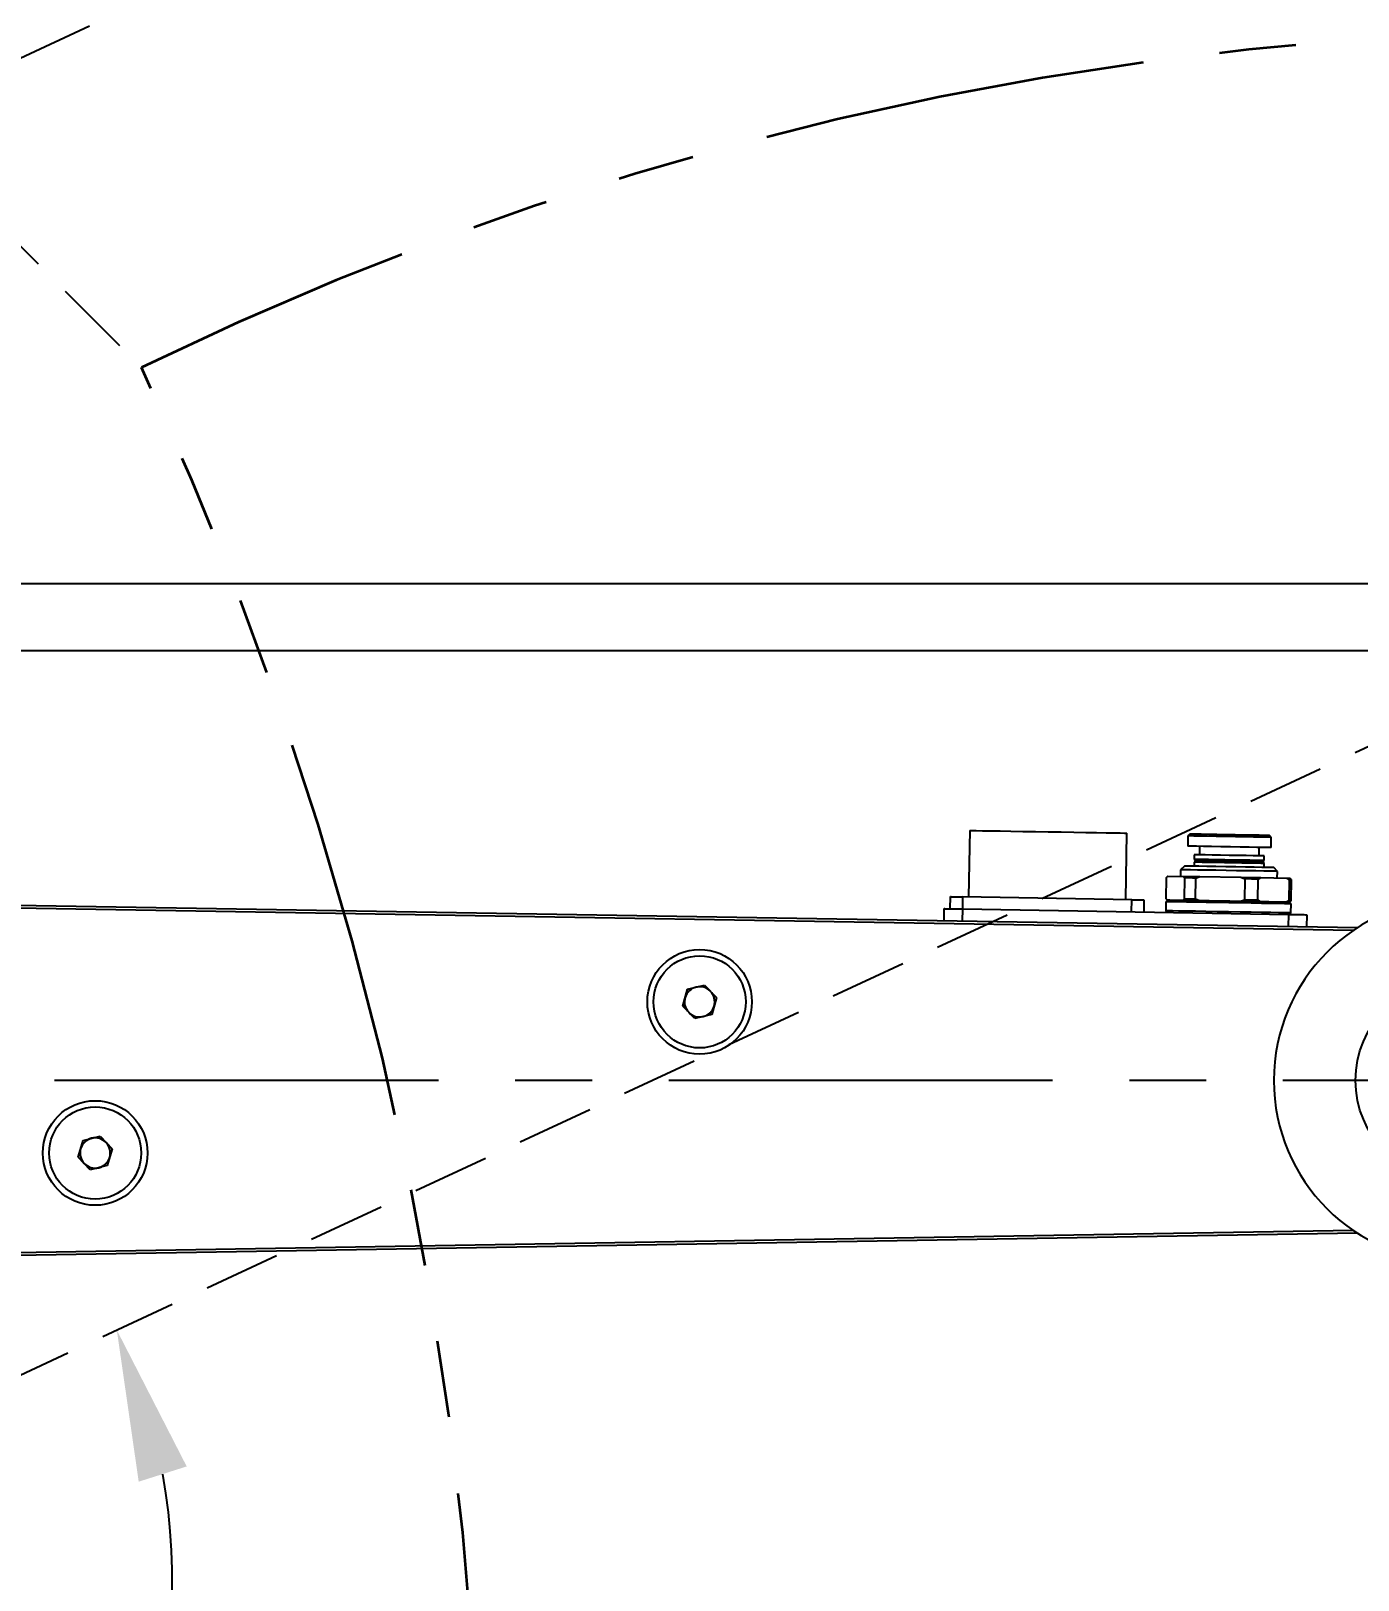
# Model space of a CAD drawing. Header units: millimetres. Extents: x 415 to 2018, y 500 to 823.
# Drawn here: x 997.38 to 1019.34, y 736.26 to 761.88 of the extents above; entities that cross this region are included whole.
import ezdxf

# ---------------------------------------------------------------- set-up
doc = ezdxf.new("R2010")
doc.units = ezdxf.units.MM
doc.header["$PDSIZE"] = -1
for name, pattern in [('CENTER', [10.16, 6.35, -1.27, 1.27, -1.27]), ('HIDDEN', [1.905, 1.27, -0.635]), ('PHANTOM', [12.7, 6.35, -1.27, 1.27, -1.27, 1.27, -1.27])]:
    doc.linetypes.add(name, pattern=pattern)
doc.layers.get('Defpoints').update_dxf_attribs({"lineweight": 18})
doc.dimstyles.new('ISO-25', dxfattribs={"dimtxt": 2.5, "dimasz": 2.5, "dimexe": 1.25, "dimexo": 0.625, "dimtad": 1, "dimtoh": 1, "dimlfac": 10, "dimtxsty": 'Standard', "dimcen": 2.5, "dimadec": 0, "dimazin": 0, "dimtfac": 1, "dimtmove": 0, "dimatfit": 3, "dimfxl": 1, "dimarcsym": 0})

# ---------------------------------------------------------------- blocks, each defined once
blk = doc.blocks.new('*D73')
at = {"color": 0, "lineweight": -2}
for p, q in [((960.945, 745.149), (960.945, 772.892)), ((1020.945, 745.149), (1020.945, 772.892)), ((963.445, 771.642), (1018.445, 771.642))]:
    blk.add_line(p, q, dxfattribs=at)
at = {"color": 0}
for points in [[(963.445, 772.058), (963.445, 771.225), (960.945, 771.642)], [(1018.445, 772.058), (1018.445, 771.225), (1020.945, 771.642)]]:
    blk.add_solid(points, dxfattribs=at)
at = {"layer": 'Defpoints', "color": 0}
for p in [(1020.945, 771.642), (960.945, 744.524), (1020.945, 744.524)]:
    blk.add_point(p, dxfattribs=at)
at = {"color": 0, "insert": (991.386, 773.517), "char_height": 2.5, "attachment_point": 5}
blk.add_mtext('600', dxfattribs=at)
blk = doc.blocks.new('*U23')
at = {"color": 0, "linetype": 'CENTER'}
blk.add_line((38.779, 0), (-26.319, 0), dxfattribs=at)
blk = doc.blocks.new('*D76')
at = {"color": 0, "linetype": 'HIDDEN', "lineweight": -2}
blk.add_arc((929.173, 744.523), 52.195, 326.7446, 357.2558, dxfattribs=at)
at = {"color": 0, "linetype": 'HIDDEN'}
for points in [[(980.892, 742.034), (981.725, 742.014), (981.368, 744.524)], [(973.164, 715.664), (972.478, 716.138), (971.4, 713.844)]]:
    blk.add_solid(points, dxfattribs=at)
at = {"layer": 'Defpoints', "color": 0, "linetype": 'HIDDEN'}
for p in [(959.347, 744.524), (1024.445, 744.524), (936.834, 738.957), (976.856, 723.294), (985.376, 703.69)]:
    blk.add_point(p, dxfattribs=at)
at = {"color": 0, "linetype": 'HIDDEN', "insert": (977.031, 728.974), "char_height": 2.5, "attachment_point": 5, "rotation": 72.0002}
blk.add_mtext('36°', dxfattribs=at)
blk = doc.blocks.new('*D77')
at = {"color": 0, "lineweight": -2}
blk.add_arc((960.945, 689.524), 17.484, 18.1997, 81.8003, dxfattribs=at)
at = {"color": 0}
for points in [[(963.409, 706.413), (963.468, 707.244), (960.945, 707.008)], [(977.958, 695.086), (977.15, 694.883), (978.163, 692.56)]]:
    blk.add_solid(points, dxfattribs=at)
at = {"layer": 'Defpoints', "color": 0}
for p in [(960.945, 748.024), (974.969, 699.964), (1015.109, 699.074), (960.945, 689.524), (960.945, 647.284)]:
    blk.add_point(p, dxfattribs=at)
at = {"color": 0, "insert": (973.388, 704.354), "char_height": 2.5, "attachment_point": 5, "rotation": 320}
blk.add_mtext('80°', dxfattribs=at)
blk = doc.blocks.new('*D79')
at = {"color": 0, "lineweight": -2}
for p, q in [((991.779, 764.579), (1030.592, 782.677)), ((1025.07, 744.524), (1039.05, 744.524))]:
    blk.add_line(p, q, dxfattribs=at)
blk.add_arc((948.771, 744.524), 89.029, 1.60936, 23.39103, dxfattribs=at)
at = {"color": 0}
for points in [[(1030.103, 779.698), (1030.863, 780.039), (1029.459, 782.149)], [(1038.182, 747.03), (1037.348, 747.018), (1037.8, 744.524)]]:
    blk.add_solid(points, dxfattribs=at)
at = {"layer": 'Defpoints', "color": 0}
for p in [(991.213, 764.314), (1036.86, 757.427), (959.347, 744.524), (1024.445, 744.524), (936.834, 738.957)]:
    blk.add_point(p, dxfattribs=at)
at = {"color": 0, "insert": (1036.935, 766.675), "char_height": 2.5, "attachment_point": 5, "rotation": 284.1039}
blk.add_mtext('25°', dxfattribs=at)
blk = doc.blocks.new('*D121')
at = {"color": 1, "lineweight": -3}
blk.add_arc((989.937, 736.262), 9.783, 252.8698, 10.3182, dxfattribs=at)
at = {"color": 1}
for points in [[(999.959, 738.14), (999.165, 737.888), (998.803, 740.396)], [(987.228, 727.292), (986.883, 726.533), (984.78, 727.948)]]:
    blk.add_solid(points, dxfattribs=at)
at = {"layer": 'Defpoints', "color": 0}
for p in [(1044.316, 761.619), (989.937, 736.262), (989.937, 736.262), (996.609, 729.107), (960.945, 689.524)]:
    blk.add_point(p, dxfattribs=at)
at = {"color": 1, "insert": (995.187, 730.348), "char_height": 2.5, "attachment_point": 5, "rotation": 41.594}
blk.add_mtext('147%%d', dxfattribs=at)

msp = doc.modelspace()

# ---------------------------------------------------------------- linework, layer by layer
at = {"linetype": 'HIDDEN'}
for p, q in [((960.9448, 744.5236), (1015.3233, 769.8807)), ((991.2129, 764.3144), (999.2129, 756.3144)), ((989.937, 736.2617), (1044.3155, 761.6188))]:
    msp.add_line(p, q, dxfattribs=at)
at = {"color": 161, "linetype": 'Continuous', "lineweight": 25, "true_color": 0x67adff}
for p, q in [((1024.0874, 752.7343), (970.5874, 752.7343)), ((970.5874, 751.6343), (1024.0874, 751.6343)), ((1012.9125, 748.6582), (1012.8942, 747.5584)), ((1015.4939, 747.5151), (1015.5122, 748.6149)), ((1016.552, 748.5976), (1016.5215, 748.5681)), ((1016.5215, 748.5681), (1016.5187, 748.3981)), ((1016.7137, 748.3949), (1016.7114, 748.2549)), ((1017.7012, 748.2384), (1017.7036, 748.3784)), ((1017.9014, 748.5451), (1017.8719, 748.5756)), ((1017.8985, 748.3751), (1017.9014, 748.5451)), ((1016.4646, 748.069), (1016.4022, 748.0087)), ((1016.6243, 748.1323), (1016.6232, 748.0663)), ((1016.6487, 748.1559), (1016.6243, 748.1323)), ((1016.6264, 748.2563), (1016.6251, 748.1803)), ((1016.6251, 748.1803), (1016.6487, 748.1559)), ((1017.7605, 748.1374), (1017.7849, 748.161)), ((1017.7841, 748.113), (1017.7605, 748.1374)), ((1017.783, 748.047), (1017.7841, 748.113)), ((1017.7849, 748.161), (1017.7862, 748.237)), ((961.0614, 748.0219), (1019.3284, 747.0511)), ((1019.2545, 747.0024), (961.5945, 747.963)), ((1016.1598, 747.529), (1016.1656, 747.8789)), ((1016.1656, 747.8789), (1016.1908, 747.9035)), ((1016.1904, 747.9035), (1016.1796, 747.8931)), ((1016.1904, 747.9035), (1016.1908, 747.9035)), ((1016.1908, 747.9035), (1016.4415, 747.8993)), ((1016.4022, 748.0087), (1016.4004, 747.9)), ((1016.4415, 747.8993), (1016.4658, 747.8739)), ((1016.4658, 747.8739), (1016.46, 747.524)), ((1016.6465, 747.5209), (1016.6523, 747.8708)), ((1016.6523, 747.8708), (1016.7198, 747.8947)), ((1016.7198, 747.8947), (1017.3979, 747.8834)), ((1017.3979, 747.8834), (1017.4646, 747.8573)), ((1017.4646, 747.8573), (1017.4588, 747.5073)), ((1017.6808, 747.5036), (1017.6866, 747.8536)), ((1017.6866, 747.8536), (1017.7293, 747.8779)), ((1017.7293, 747.8779), (1018.1568, 747.8708)), ((1018.002, 747.982), (1017.9417, 748.0444)), ((1018.0002, 747.8734), (1018.002, 747.982)), ((1018.1568, 747.8708), (1018.1986, 747.8451)), ((1018.1986, 747.8451), (1018.1928, 747.4951)), ((1018.1986, 747.8451), (1018.2341, 747.8445)), ((1018.2206, 747.8591), (1018.2101, 747.8699)), ((1018.2341, 747.8445), (1018.2204, 747.8588)), ((1018.2283, 747.4945), (1018.2341, 747.8445)), ((1012.5909, 747.3634), (1012.5943, 747.5634)), ((1012.7942, 747.56), (1012.7909, 747.3601)), ((1015.5939, 747.5134), (1012.7942, 747.56)), ((1012.4876, 747.1651), (1012.4909, 747.3651)), ((1012.7909, 747.3601), (1012.7876, 747.1601)), ((1012.7909, 747.3601), (1018.1902, 747.2701)), ((1015.5905, 747.3134), (1015.5939, 747.5134)), ((1015.7938, 747.5101), (1015.7905, 747.3101)), ((1016.1584, 747.479), (1016.1559, 747.329)), ((1016.1559, 747.329), (1016.1804, 747.3036)), ((1016.1838, 747.5036), (1016.1584, 747.479)), ((1016.1842, 747.5036), (1016.1598, 747.529)), ((1016.1733, 747.5144), (1016.1838, 747.5036)), ((1016.1842, 747.5036), (1016.1838, 747.5036)), ((1016.46, 747.524), (1016.4348, 747.4994)), ((1016.7132, 747.4948), (1016.6465, 747.5209)), ((1017.4588, 747.5073), (1017.3913, 747.4835)), ((1017.7226, 747.4779), (1017.6808, 747.5036)), ((1018.1928, 747.4951), (1018.1501, 747.4708)), ((1018.1928, 747.4951), (1018.2283, 747.4945)), ((1018.2035, 747.4699), (1018.2143, 747.4804)), ((1018.2281, 747.4445), (1018.2035, 747.4699)), ((1018.2141, 747.4806), (1018.2283, 747.4945)), ((1018.2256, 747.2945), (1018.2281, 747.4445)), ((1018.1868, 747.0701), (1018.1902, 747.2701)), ((1018.2002, 747.27), (1018.2256, 747.2945)), ((1018.4901, 747.2651), (1018.4868, 747.0651)), ((1008.1645, 745.7547), (1008.2447, 746.032)), ((1008.2447, 746.032), (1008.525, 746.1012)), ((1008.525, 746.1012), (1008.725, 745.893)), ((1008.725, 745.893), (1008.6448, 745.6157)), ((1008.3646, 745.5465), (1008.1645, 745.7547)), ((1008.6448, 745.6157), (1008.3646, 745.5465)), ((998.1645, 743.2547), (998.2447, 743.532)), ((998.2447, 743.532), (998.525, 743.6012)), ((998.525, 743.6012), (998.7251, 743.393)), ((998.3646, 743.0465), (998.1645, 743.2547)), ((998.7251, 743.393), (998.6448, 743.1157)), ((998.6448, 743.1157), (998.3646, 743.0465)), ((964.5992, 741.1347), (1019.2545, 742.0453)), ((1019.3284, 741.9966), (964.6015, 741.0848))]:
    msp.add_line(p, q, dxfattribs=at)
at = {"color": 161, "linetype": 'Continuous', "lineweight": 25, "true_color": 0x67adff, "flags": 128}
for points in [[(1012.9125, 748.6582), (1012.917, 748.6582), (1012.9523, 748.6576), (1013.022, 748.6564), (1013.1242, 748.6547), (1013.2561, 748.6525), (1013.414, 748.6499), (1013.5937, 748.6469), (1013.7903, 748.6436), (1013.9984, 748.6401), (1014.2124, 748.6366)], [(1014.2124, 748.6366), (1014.4263, 748.633), (1014.6344, 748.6295), (1014.831, 748.6263), (1015.0107, 748.6233), (1015.1687, 748.6206), (1015.3005, 748.6184), (1015.4027, 748.6167), (1015.4724, 748.6156), (1015.5077, 748.615), (1015.5122, 748.6149)], [(1017.4531, 748.5826), (1017.305, 748.585), (1017.1518, 748.5876), (1017.0019, 748.5901), (1016.8633, 748.5924), (1016.7435, 748.5944), (1016.6489, 748.596), (1016.5847, 748.597), (1016.5543, 748.5976), (1016.552, 748.5976)], [(1017.8719, 748.5756), (1017.8715, 748.5756), (1017.8487, 748.576), (1017.7916, 748.5769), (1017.7032, 748.5784), (1017.5883, 748.5803), (1017.4531, 748.5826)], [(1017.8985, 748.3751), (1017.8908, 748.3753), (1017.8488, 748.376), (1017.7722, 748.3772), (1017.6652, 748.379), (1017.5336, 748.3812), (1017.3845, 748.3837), (1017.2259, 748.3863), (1017.0664, 748.389), (1016.9146, 748.3915), (1016.7786, 748.3938), (1016.6657, 748.3957), (1016.5822, 748.3971), (1016.5324, 748.3979), (1016.5187, 748.3981)], [(1017.4636, 748.5524), (1017.3087, 748.555), (1017.1486, 748.5576), (1016.9918, 748.5603), (1016.8469, 748.5627), (1016.7217, 748.5648), (1016.6228, 748.5664), (1016.5557, 748.5675), (1016.5239, 748.5681), (1016.5215, 748.5681)], [(1017.9014, 748.5451), (1017.901, 748.5451), (1017.8771, 748.5455), (1017.8174, 748.5465), (1017.725, 748.548), (1017.6049, 748.55), (1017.4636, 748.5524)], [(1017.4731, 748.0522), (1017.3133, 748.0548), (1017.1481, 748.0576), (1016.9855, 748.0603), (1016.834, 748.0628), (1016.7009, 748.065), (1016.593, 748.0668), (1016.5157, 748.0681), (1016.4728, 748.0688), (1016.4646, 748.069)], [(1017.4162, 748.1191), (1017.2753, 748.1215), (1017.1299, 748.1239), (1016.9892, 748.1262), (1016.862, 748.1284), (1016.7563, 748.1301), (1016.6788, 748.1314), (1016.6343, 748.1322), (1016.6243, 748.1323)], [(1017.417, 748.1671), (1017.2761, 748.1695), (1017.1307, 748.1719), (1016.99, 748.1742), (1016.8628, 748.1764), (1016.7571, 748.1781), (1016.6796, 748.1794), (1016.6351, 748.1802), (1016.6251, 748.1803)], [(1017.7862, 748.237), (1017.785, 748.237), (1017.7573, 748.2375), (1017.6951, 748.2385), (1017.6021, 748.24), (1017.4842, 748.242), (1017.3489, 748.2443), (1017.2046, 748.2467), (1017.0605, 748.2491), (1016.9255, 748.2513), (1016.8081, 748.2533), (1016.7158, 748.2548), (1016.6542, 748.2558), (1016.6274, 748.2563), (1016.6264, 748.2563)], [(1017.4078, 748.1433), (1017.267, 748.1456), (1017.1219, 748.148), (1016.9824, 748.1504), (1016.8581, 748.1524), (1016.7574, 748.1541), (1016.6872, 748.1553), (1016.6522, 748.1559), (1016.6487, 748.1559)], [(1017.7605, 748.1374), (1017.7543, 748.1375), (1017.7142, 748.1382), (1017.6393, 748.1394), (1017.5348, 748.1412), (1017.4078, 748.1433)], [(1017.7841, 748.113), (1017.7736, 748.1132), (1017.7283, 748.1139), (1017.65, 748.1152), (1017.5438, 748.117), (1017.4162, 748.1191)], [(1017.7849, 748.161), (1017.7744, 748.1612), (1017.729, 748.1619), (1017.6508, 748.1632), (1017.5446, 748.165), (1017.417, 748.1671)], [(1017.4945, 747.9905), (1017.3276, 747.9932), (1017.1548, 747.9961), (1016.9843, 747.999), (1016.8239, 748.0016), (1016.6812, 748.004), (1016.5629, 748.006), (1016.4745, 748.0075), (1016.4201, 748.0084), (1016.4022, 748.0087)], [(1016.4415, 747.8993), (1016.4717, 747.8988), (1016.5034, 747.8983), (1016.5364, 747.8978), (1016.5708, 747.8972), (1016.6064, 747.8966), (1016.6431, 747.896), (1016.681, 747.8953), (1016.7198, 747.8947)], [(1016.6523, 747.8708), (1016.6272, 747.8712), (1016.6026, 747.8716), (1016.5784, 747.872), (1016.5548, 747.8724), (1016.5317, 747.8728), (1016.5092, 747.8732), (1016.4872, 747.8736), (1016.4658, 747.8739)], [(1017.3979, 747.8834), (1017.4416, 747.8827), (1017.4848, 747.882), (1017.5274, 747.8812), (1017.5694, 747.8805), (1017.6107, 747.8799), (1017.6511, 747.8792), (1017.6907, 747.8785), (1017.7293, 747.8779)], [(1017.6866, 747.8536), (1017.66, 747.854), (1017.6331, 747.8545), (1017.6058, 747.8549), (1017.5781, 747.8554), (1017.5501, 747.8559), (1017.5219, 747.8563), (1017.4934, 747.8568), (1017.4646, 747.8573)], [(1017.9417, 748.0444), (1017.9396, 748.0444), (1017.9089, 748.0449), (1017.8428, 748.046), (1017.7446, 748.0476), (1017.6193, 748.0497), (1017.4731, 748.0522)], [(1018.002, 747.982), (1017.9969, 747.9821), (1017.9588, 747.9827), (1017.8854, 747.9839), (1017.7801, 747.9857), (1017.6477, 747.9879), (1017.4945, 747.9905)], [(1012.5943, 747.5634), (1012.5981, 747.5633), (1012.6095, 747.5631), (1012.628, 747.5628), (1012.6528, 747.5624), (1012.6831, 747.5619), (1012.7177, 747.5613), (1012.7552, 747.5607), (1012.7942, 747.56)], [(1012.4909, 747.3651), (1012.4967, 747.365), (1012.5138, 747.3647), (1012.5415, 747.3642), (1012.5788, 747.3636), (1012.6243, 747.3629), (1012.6761, 747.362), (1012.7324, 747.361), (1012.7909, 747.3601)], [(1015.5939, 747.5134), (1015.6329, 747.5128), (1015.6704, 747.5121), (1015.7049, 747.5115), (1015.7353, 747.511), (1015.7601, 747.5106), (1015.7786, 747.5103), (1015.79, 747.5101), (1015.7938, 747.5101)], [(1017.5689, 747.3055), (1017.3855, 747.3085), (1017.1954, 747.3117), (1017.0052, 747.3149), (1016.8213, 747.3179), (1016.65, 747.3208), (1016.497, 747.3233), (1016.3677, 747.3255), (1016.2665, 747.3272), (1016.1967, 747.3283), (1016.1607, 747.3289), (1016.1559, 747.329)], [(1017.5714, 747.4554), (1017.388, 747.4585), (1017.1979, 747.4617), (1017.0077, 747.4648), (1016.8238, 747.4679), (1016.6525, 747.4708), (1016.4995, 747.4733), (1016.3702, 747.4755), (1016.269, 747.4772), (1016.1992, 747.4783), (1016.1632, 747.4789), (1016.1584, 747.479)], [(1016.4348, 747.4994), (1016.38, 747.5003), (1016.3313, 747.5011), (1016.2891, 747.5018), (1016.2536, 747.5024), (1016.2252, 747.5029), (1016.2041, 747.5032), (1016.1904, 747.5035), (1016.1842, 747.5036)], [(1016.7132, 747.4948), (1016.6743, 747.4954), (1016.6365, 747.496), (1016.5997, 747.4966), (1016.5641, 747.4972), (1016.5298, 747.4978), (1016.4967, 747.4984), (1016.465, 747.4989), (1016.4348, 747.4994)], [(1016.6465, 747.5209), (1016.6214, 747.5213), (1016.5967, 747.5217), (1016.5726, 747.5221), (1016.549, 747.5225), (1016.5259, 747.5229), (1016.5033, 747.5233), (1016.4814, 747.5236), (1016.46, 747.524)], [(1017.3913, 747.4835), (1017.3049, 747.4849), (1017.2176, 747.4863), (1017.1302, 747.4878), (1017.0433, 747.4892), (1016.9575, 747.4907), (1016.8734, 747.4921), (1016.7918, 747.4934), (1016.7132, 747.4948)], [(1017.7226, 747.4779), (1017.684, 747.4786), (1017.6444, 747.4792), (1017.604, 747.4799), (1017.5627, 747.4806), (1017.5207, 747.4813), (1017.4781, 747.482), (1017.4349, 747.4827), (1017.3913, 747.4835)], [(1017.6808, 747.5036), (1017.6542, 747.5041), (1017.6272, 747.5045), (1017.5999, 747.505), (1017.5723, 747.5054), (1017.5443, 747.5059), (1017.5161, 747.5064), (1017.4875, 747.5069), (1017.4588, 747.5073)], [(1018.2256, 747.2945), (1018.2216, 747.2946), (1018.1873, 747.2952), (1018.1192, 747.2963), (1018.0194, 747.298), (1017.8914, 747.3001), (1017.7395, 747.3026), (1017.5689, 747.3055)], [(1018.2281, 747.4445), (1018.2241, 747.4446), (1018.1898, 747.4451), (1018.1217, 747.4463), (1018.0219, 747.4479), (1017.8939, 747.4501), (1017.742, 747.4526), (1017.5714, 747.4554)], [(1018.1501, 747.4708), (1018.1185, 747.4713), (1018.0799, 747.472), (1018.0348, 747.4727), (1017.9833, 747.4736), (1017.9259, 747.4745), (1017.863, 747.4756), (1017.7951, 747.4767), (1017.7226, 747.4779)], [(1018.2035, 747.4699), (1018.2033, 747.4699), (1018.2016, 747.47), (1018.1979, 747.47), (1018.1922, 747.4701), (1018.1846, 747.4702), (1018.175, 747.4704), (1018.1635, 747.4706), (1018.1501, 747.4708)], [(1018.1902, 747.2701), (1018.2487, 747.2691), (1018.3049, 747.2682), (1018.3568, 747.2673), (1018.4023, 747.2666), (1018.4396, 747.266), (1018.4673, 747.2655), (1018.4844, 747.2652), (1018.4901, 747.2651)]]:
    msp.add_lwpolyline(points, dxfattribs=at)
at = {"color": 161, "linetype": 'Continuous', "lineweight": 25, "true_color": 0x67adff}
for centre, radius in [((1008.4448, 745.8238), 0.865), ((1008.4448, 745.8238), 0.762), ((1020.9448, 744.5238), 1.65), ((998.4448, 743.3238), 0.865), ((998.4448, 743.3238), 0.762)]:
    msp.add_circle(centre, radius, dxfattribs=at)
at = {"linetype": 'PHANTOM', "lineweight": 35}
for centre, radius, start, end in [((1023.3233, 706.8809), 54.9998, 58.18797, 116), ((944.8345, 730.9573), 60, 324, 25)]:
    msp.add_arc(centre, radius, start, end, dxfattribs=at)
at = {"color": 161, "linetype": 'Continuous', "lineweight": 25, "true_color": 0x67adff}
for centre, radius, start, end in [((1018.3087, 755.3971), 7.5278, 268.84369, 269.25004), ((1020.9448, 744.5238), 3, 90, 180), ((1008.4448, 745.8238), 0.25, 103.86785, 163.86785), ((1008.4448, 745.8238), 0.25, 43.86785, 103.86785), ((1008.4448, 745.8238), 0.25, 163.86785, 223.86785), ((1008.4448, 745.8238), 0.25, 343.86785, 43.86785), ((1008.4448, 745.8238), 0.25, 223.86785, 283.86785), ((1008.4448, 745.8238), 0.25, 283.86785, 343.86785), ((1020.9448, 744.5238), 3, 180, 270), ((998.4448, 743.3238), 0.25, 103.86785, 163.86785), ((998.4448, 743.3238), 0.25, 43.86785, 103.86785), ((998.4448, 743.3238), 0.25, 343.86785, 43.86785), ((998.4448, 743.3238), 0.25, 163.86785, 223.86785), ((998.4448, 743.3238), 0.25, 283.86785, 343.86785), ((998.4448, 743.3238), 0.25, 223.86785, 283.86785)]:
    msp.add_arc(centre, radius, start, end, dxfattribs=at)

# ---------------------------------------------------------------- block references
at = {"linetype": 'CENTER'}
msp.add_blockref('*U23', (985.6653, 744.5238), dxfattribs=at)

# ---------------------------------------------------------------- dimensions: what is measured, and where the dimension line sits
dim = msp.add_angular_dim_2l(base=(1036.86, 757.427), line1=((1024.4448, 744.524), (959.3465, 744.5236)), line2=((936.8345, 738.9573), (991.2129, 764.3144)), dimstyle='ISO-25')
dim.commit()
dim.dimension.update_dxf_attribs({"geometry": '*D79', "text_midpoint": (1035.1163, 766.2181), "dimtype": 162})
dim = msp.add_linear_dim(base=(1020.9448, 771.6417), p1=(960.9448, 744.5238), p2=(1020.9448, 744.5238), dimstyle='ISO-25')
dim.commit()
dim.dimension.update_dxf_attribs({"geometry": '*D73', "text_midpoint": (991.3865, 771.6417), "dimtype": 160})
dim = msp.add_angular_dim_2l(base=(996.6089, 729.1067), line1=((960.9448, 689.5238), (989.937, 736.2617)), line2=((989.937, 736.2617), (1044.3155, 761.6188)), dimstyle='ISO-25', override={"dimclrd": 1, "dimclre": 1, "dimclrt": 1, "dimlwd": 65533, "dimlwe": 65533})
dim.commit()
dim.dimension.update_dxf_attribs({"geometry": '*D121', "text_midpoint": (995.1868, 730.3475)})
dim = msp.add_angular_dim_2l(base=(974.9689, 699.9644), line1=((960.9448, 748.0238), (960.9448, 647.2845)), line2=((960.9448, 689.5238), (1015.109, 699.0745)), dimstyle='ISO-25')
dim.commit()
dim.dimension.update_dxf_attribs({"geometry": '*D77', "text_midpoint": (973.3884, 704.3535)})
at = {"linetype": 'HIDDEN'}
dim = msp.add_angular_dim_2l(base=(976.856, 723.2939), line1=((936.8345, 738.9573), (985.3755, 703.6902)), line2=((1024.4448, 744.524), (959.3465, 744.5236)), dimstyle='ISO-25', dxfattribs=at)
dim.commit()
dim.dimension.update_dxf_attribs({"geometry": '*D76', "text_midpoint": (977.0306, 728.9738)})

doc.saveas('drawing.dxf')
